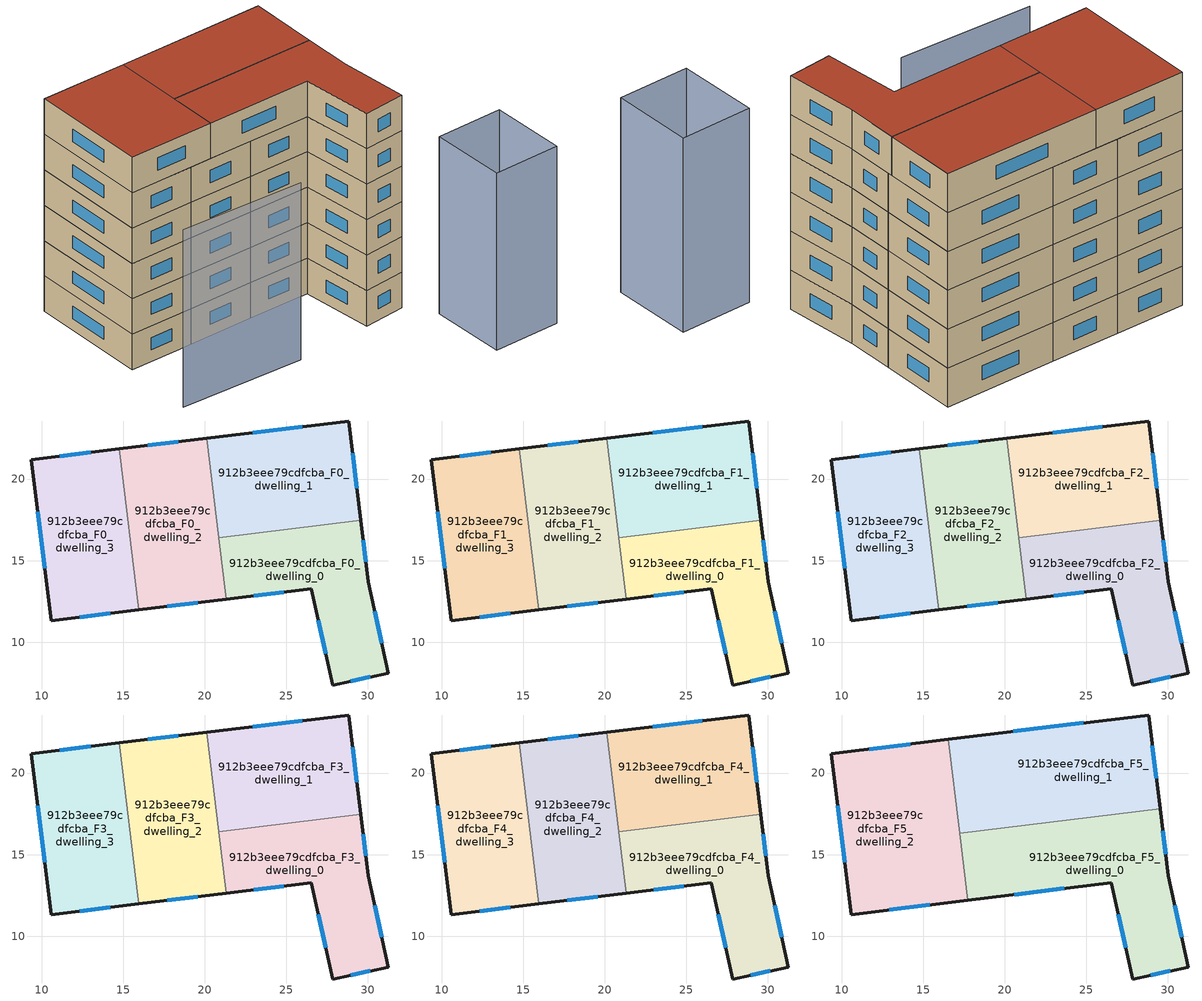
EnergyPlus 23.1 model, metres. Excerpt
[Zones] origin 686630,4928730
912b3eee79cdfcba_F0_dwelling_0
 floor ground (EU_floor_Construction): 29.58,17.46 30.04,13.7 31.25,8.1 27.85,7.37 26.52,13.27 21.33,12.64 20.88,16.4 z0
 wall outside (EU_wall_Construction): 21.33,12.64 26.52,13.27 27.85,7.37 31.25,8.1 30.04,13.7 29.58,17.46 z0:3
 wall to 912b3eee79cdfcba_F0_dwelling_1 (EU_wall_Construction): 29.58,17.46 20.88,16.4 z0:3
 wall to 912b3eee79cdfcba_F0_dwelling_2 (EU_wall_Construction): 20.88,16.4 21.33,12.64 z0:3
 window (EU_Window_Construction): 29.89,14.93 29.73,16.24 / 30.86,9.92 30.44,11.88 / 28.96,7.61 30.15,7.87 / 26.95,11.35 27.42,9.29 / 23.02,12.85 24.83,13.07 z0.98:2.02
912b3eee79cdfcba_F0_dwelling_1
 floor ground (EU_floor_Construction): 28.82,23.56 29.58,17.46 20.88,16.4 20.13,22.5 z0
 wall outside (EU_wall_Construction): 29.58,17.46 28.82,23.56 20.13,22.5 z0:3
 wall to 912b3eee79cdfcba_F0_dwelling_2 (EU_wall_Construction): 20.13,22.5 20.87,16.4 z0:3
 window (EU_Window_Construction): 29.33,19.45 29.07,21.58 / 26,23.22 22.96,22.85 z0.98:2.02
912b3eee79cdfcba_F0_dwelling_2
 floor ground (EU_floor_Construction): 20.13,22.5 21.33,12.64 15.95,11.98 14.75,21.85 z0
 wall outside (EU_wall_Construction): 15.95,11.98 21.33,12.64 / 20.13,22.5 14.75,21.85 z0:3
 wall to 912b3eee79cdfcba_F0_dwelling_3 (EU_wall_Construction): 14.75,21.85 15.95,11.98 z0:3
 window (EU_Window_Construction): 17.7,12.19 19.58,12.43 / 18.38,22.29 16.5,22.06 z0.98:2.02
912b3eee79cdfcba_F0_dwelling_3
 floor ground (EU_floor_Construction): 14.75,21.85 15.95,11.98 10.58,11.32 9.37,21.19 z0
 wall outside (EU_wall_Construction): 14.75,21.85 9.37,21.19 10.58,11.32 15.95,11.98 z0:3
 window (EU_Window_Construction): 12.33,11.54 14.21,11.77 / 9.77,17.98 10.19,14.53 / 13,21.64 11.12,21.41 z0.98:2.02
912b3eee79cdfcba_F1_dwelling_0
 floor to 912b3eee79cdfcba_F0_dwelling_0 (EU_floor_Construction): 29.58,17.46 30.04,13.7 31.25,8.1 27.85,7.37 26.52,13.27 21.33,12.64 20.88,16.4 z3
 wall outside (EU_wall_Construction): 21.33,12.64 26.52,13.27 27.85,7.37 31.25,8.1 30.04,13.7 29.58,17.46 z3:6
 wall to 912b3eee79cdfcba_F1_dwelling_1 (EU_wall_Construction): 29.58,17.46 20.88,16.4 z3:6
 wall to 912b3eee79cdfcba_F1_dwelling_2 (EU_wall_Construction): 20.88,16.4 21.33,12.64 z3:6
 window (EU_Window_Construction): 29.89,14.93 29.73,16.24 / 30.86,9.92 30.44,11.88 / 28.96,7.61 30.15,7.87 / 26.95,11.35 27.42,9.29 / 23.02,12.85 24.83,13.07 z3.98:5.02
912b3eee79cdfcba_F1_dwelling_1
 floor to 912b3eee79cdfcba_F0_dwelling_1 (EU_floor_Construction): 28.82,23.56 29.58,17.46 20.88,16.4 20.13,22.5 z3
 wall outside (EU_wall_Construction): 29.58,17.46 28.82,23.56 20.13,22.5 z3:6
 wall to 912b3eee79cdfcba_F1_dwelling_2 (EU_wall_Construction): 20.13,22.5 20.87,16.4 z3:6
 window (EU_Window_Construction): 29.33,19.45 29.07,21.58 / 26,23.22 22.96,22.85 z3.98:5.02
912b3eee79cdfcba_F1_dwelling_2
 floor to 912b3eee79cdfcba_F0_dwelling_2 (EU_floor_Construction): 20.13,22.5 21.33,12.64 15.95,11.98 14.75,21.85 z3
 wall outside (EU_wall_Construction): 15.95,11.98 21.33,12.64 / 20.13,22.5 14.75,21.85 z3:6
 wall to 912b3eee79cdfcba_F1_dwelling_3 (EU_wall_Construction): 14.75,21.85 15.95,11.98 z3:6
 window (EU_Window_Construction): 17.7,12.19 19.58,12.43 / 18.38,22.29 16.5,22.06 z3.98:5.02
912b3eee79cdfcba_F1_dwelling_3
 floor to 912b3eee79cdfcba_F0_dwelling_3 (EU_floor_Construction): 14.75,21.85 15.95,11.98 10.58,11.32 9.37,21.19 z3
 wall outside (EU_wall_Construction): 14.75,21.85 9.37,21.19 10.58,11.32 15.95,11.98 z3:6
 window (EU_Window_Construction): 12.33,11.54 14.21,11.77 / 9.77,17.98 10.19,14.53 / 13,21.64 11.12,21.41 z3.98:5.02
912b3eee79cdfcba_F2_dwelling_0
 floor to 912b3eee79cdfcba_F1_dwelling_0 (EU_floor_Construction): 29.58,17.46 30.04,13.7 31.25,8.1 27.85,7.37 26.52,13.27 21.33,12.64 20.88,16.4 z6
 wall outside (EU_wall_Construction): 21.33,12.64 26.52,13.27 27.85,7.37 31.25,8.1 30.04,13.7 29.58,17.46 z6:9
 wall to 912b3eee79cdfcba_F2_dwelling_1 (EU_wall_Construction): 29.58,17.46 20.88,16.4 z6:9
 wall to 912b3eee79cdfcba_F2_dwelling_2 (EU_wall_Construction): 20.88,16.4 21.33,12.64 z6:9
 window (EU_Window_Construction): 29.89,14.93 29.73,16.24 / 30.86,9.92 30.44,11.88 / 28.96,7.61 30.15,7.87 / 26.95,11.35 27.42,9.29 / 23.02,12.85 24.83,13.07 z6.98:8.02
912b3eee79cdfcba_F2_dwelling_1
 floor to 912b3eee79cdfcba_F1_dwelling_1 (EU_floor_Construction): 28.82,23.56 29.58,17.46 20.88,16.4 20.13,22.5 z6
 wall outside (EU_wall_Construction): 29.58,17.46 28.82,23.56 20.13,22.5 z6:9
 wall to 912b3eee79cdfcba_F2_dwelling_2 (EU_wall_Construction): 20.13,22.5 20.87,16.4 z6:9
 window (EU_Window_Construction): 29.33,19.45 29.07,21.58 / 26,23.22 22.96,22.85 z6.98:8.02
912b3eee79cdfcba_F2_dwelling_2
 floor to 912b3eee79cdfcba_F1_dwelling_2 (EU_floor_Construction): 20.13,22.5 21.33,12.64 15.95,11.98 14.75,21.85 z6
 wall outside (EU_wall_Construction): 15.95,11.98 21.33,12.64 / 20.13,22.5 14.75,21.85 z6:9
 wall to 912b3eee79cdfcba_F2_dwelling_3 (EU_wall_Construction): 14.75,21.85 15.95,11.98 z6:9
 window (EU_Window_Construction): 17.7,12.19 19.58,12.43 / 18.38,22.29 16.5,22.06 z6.98:8.02
912b3eee79cdfcba_F2_dwelling_3
 floor to 912b3eee79cdfcba_F1_dwelling_3 (EU_floor_Construction): 14.75,21.85 15.95,11.98 10.58,11.32 9.37,21.19 z6
 wall outside (EU_wall_Construction): 14.75,21.85 9.37,21.19 10.58,11.32 15.95,11.98 z6:9
 window (EU_Window_Construction): 12.33,11.54 14.21,11.77 / 9.77,17.98 10.19,14.53 / 13,21.64 11.12,21.41 z6.98:8.02
912b3eee79cdfcba_F3_dwelling_0
 floor to 912b3eee79cdfcba_F2_dwelling_0 (EU_floor_Construction): 29.58,17.46 30.04,13.7 31.25,8.1 27.85,7.37 26.52,13.27 21.33,12.64 20.88,16.4 z9
 wall outside (EU_wall_Construction): 21.33,12.64 26.52,13.27 27.85,7.37 31.25,8.1 30.04,13.7 29.58,17.46 z9:12
 wall to 912b3eee79cdfcba_F3_dwelling_1 (EU_wall_Construction): 29.58,17.46 20.88,16.4 z9:12
 wall to 912b3eee79cdfcba_F3_dwelling_2 (EU_wall_Construction): 20.88,16.4 21.33,12.64 z9:12
 window (EU_Window_Construction): 29.89,14.93 29.73,16.24 / 30.86,9.92 30.44,11.88 / 28.96,7.61 30.15,7.87 / 26.95,11.35 27.42,9.29 / 23.02,12.85 24.83,13.07 z9.98:11.02
912b3eee79cdfcba_F3_dwelling_1
 floor to 912b3eee79cdfcba_F2_dwelling_1 (EU_floor_Construction): 28.82,23.56 29.58,17.46 20.88,16.4 20.13,22.5 z9
 wall outside (EU_wall_Construction): 29.58,17.46 28.82,23.56 20.13,22.5 z9:12
 wall to 912b3eee79cdfcba_F3_dwelling_2 (EU_wall_Construction): 20.13,22.5 20.87,16.4 z9:12
 window (EU_Window_Construction): 29.33,19.45 29.07,21.58 / 26,23.22 22.96,22.85 z9.98:11.02
912b3eee79cdfcba_F3_dwelling_2
 floor to 912b3eee79cdfcba_F2_dwelling_2 (EU_floor_Construction): 20.13,22.5 21.33,12.64 15.95,11.98 14.75,21.85 z9
 wall outside (EU_wall_Construction): 15.95,11.98 21.33,12.64 / 20.13,22.5 14.75,21.85 z9:12
 wall to 912b3eee79cdfcba_F3_dwelling_3 (EU_wall_Construction): 14.75,21.85 15.95,11.98 z9:12
 window (EU_Window_Construction): 17.7,12.19 19.58,12.43 / 18.38,22.29 16.5,22.06 z9.98:11.02
912b3eee79cdfcba_F3_dwelling_3
 floor to 912b3eee79cdfcba_F2_dwelling_3 (EU_floor_Construction): 14.75,21.85 15.95,11.98 10.58,11.32 9.37,21.19 z9
 wall outside (EU_wall_Construction): 14.75,21.85 9.37,21.19 10.58,11.32 15.95,11.98 z9:12
 window (EU_Window_Construction): 12.33,11.54 14.21,11.77 / 9.77,17.98 10.19,14.53 / 13,21.64 11.12,21.41 z9.98:11.02
912b3eee79cdfcba_F4_dwelling_0
 floor to 912b3eee79cdfcba_F3_dwelling_0 (EU_floor_Construction): 29.58,17.46 30.04,13.7 31.25,8.1 27.85,7.37 26.52,13.27 21.33,12.64 20.88,16.4 z12
 wall outside (EU_wall_Construction): 21.33,12.64 26.52,13.27 27.85,7.37 31.25,8.1 30.04,13.7 29.58,17.46 z12:15
 wall to 912b3eee79cdfcba_F4_dwelling_1 (EU_wall_Construction): 29.58,17.46 20.88,16.4 z12:15
 wall to 912b3eee79cdfcba_F4_dwelling_2 (EU_wall_Construction): 20.88,16.4 21.33,12.64 z12:15
 window (EU_Window_Construction): 29.89,14.93 29.73,16.24 / 30.86,9.92 30.44,11.88 / 28.96,7.61 30.15,7.87 / 26.95,11.35 27.42,9.29 / 23.02,12.85 24.83,13.07 z12.98:14.02
912b3eee79cdfcba_F4_dwelling_1
 floor to 912b3eee79cdfcba_F3_dwelling_1 (EU_floor_Construction): 28.82,23.56 29.58,17.46 20.88,16.4 20.13,22.5 z12
 wall outside (EU_wall_Construction): 29.58,17.46 28.82,23.56 20.13,22.5 z12:15
 wall to 912b3eee79cdfcba_F4_dwelling_2 (EU_wall_Construction): 20.13,22.5 20.87,16.4 z12:15
 window (EU_Window_Construction): 29.33,19.45 29.07,21.58 / 26,23.22 22.96,22.85 z12.98:14.02
912b3eee79cdfcba_F4_dwelling_2
 floor to 912b3eee79cdfcba_F3_dwelling_2 (EU_floor_Construction): 20.13,22.5 21.33,12.64 15.95,11.98 14.75,21.85 z12
 wall outside (EU_wall_Construction): 15.95,11.98 21.33,12.64 / 20.13,22.5 14.75,21.85 z12:15
 wall to 912b3eee79cdfcba_F4_dwelling_3 (EU_wall_Construction): 14.75,21.85 15.95,11.98 z12:15
 window (EU_Window_Construction): 17.7,12.19 19.58,12.43 / 18.38,22.29 16.5,22.06 z12.98:14.02
912b3eee79cdfcba_F4_dwelling_3
 floor to 912b3eee79cdfcba_F3_dwelling_3 (EU_floor_Construction): 14.75,21.85 15.95,11.98 10.58,11.32 9.37,21.19 z12
 wall outside (EU_wall_Construction): 14.75,21.85 9.37,21.19 10.58,11.32 15.95,11.98 z12:15
 window (EU_Window_Construction): 12.33,11.54 14.21,11.77 / 9.77,17.98 10.19,14.53 / 13,21.64 11.12,21.41 z12.98:14.02
912b3eee79cdfcba_F5_dwelling_0
 floor to 912b3eee79cdfcba_F4_dwelling_0 (EU_floor_Construction): 29.58,17.46 30.04,13.7 31.25,8.1 27.85,7.37 26.52,13.27 21.33,12.64 20.88,16.4 z15
 floor to 912b3eee79cdfcba_F4_dwelling_2 (EU_floor_Construction): 20.83,16.74 21.33,12.64 17.75,12.2 17.25,16.31 z15
 floor to 912b3eee79cdfcba_F4_dwelling_1 (EU_floor_Construction): 29.53,17.8 29.58,17.46 20.88,16.4 20.83,16.74 z15
 wall outside (EU_wall_Construction): 17.75,12.2 26.52,13.27 27.85,7.37 31.25,8.1 30.04,13.7 29.54,17.8 z15:18
 wall to 912b3eee79cdfcba_F5_dwelling_1 (EU_wall_Construction): 29.54,17.8 17.25,16.31 z15:18
 wall to 912b3eee79cdfcba_F5_dwelling_2 (EU_wall_Construction): 17.25,16.31 17.75,12.2 z15:18
 window (EU_Window_Construction): 28.96,7.61 30.15,7.87 / 26.95,11.35 27.42,9.29 / 20.6,12.55 23.67,12.92 / 29.88,15.04 29.7,16.47 / 30.86,9.92 30.44,11.88 z15.98:17.02
 roof outside (EU_roof_Construction): 31.25,8.1 30.04,13.7 29.54,17.8 17.25,16.31 17.75,12.2 26.52,13.27 27.85,7.37 z18
912b3eee79cdfcba_F5_dwelling_1
 floor to 912b3eee79cdfcba_F4_dwelling_1 (EU_floor_Construction): 28.82,23.56 29.53,17.8 20.83,16.74 20.13,22.5 z15
 floor to 912b3eee79cdfcba_F4_dwelling_2 (EU_floor_Construction): 20.13,22.5 20.83,16.74 17.25,16.31 16.55,22.07 z15
 wall outside (EU_wall_Construction): 29.54,17.8 28.82,23.56 16.55,22.07 z15:18
 wall to 912b3eee79cdfcba_F5_dwelling_2 (EU_wall_Construction): 16.55,22.07 17.25,16.31 z15:18
 window (EU_Window_Construction): 29.3,19.68 29.05,21.69 / 24.83,23.08 20.54,22.55 z15.98:17.02
 roof outside (EU_roof_Construction): 29.54,17.8 28.82,23.56 16.55,22.07 17.25,16.31 z18
912b3eee79cdfcba_F5_dwelling_2
 floor to 912b3eee79cdfcba_F4_dwelling_2 (EU_floor_Construction): 16.55,22.07 17.75,12.2 15.95,11.98 14.75,21.85 z15
 floor to 912b3eee79cdfcba_F4_dwelling_3 (EU_floor_Construction): 14.75,21.85 15.95,11.98 10.58,11.32 9.37,21.19 z15
 wall outside (EU_wall_Construction): 16.55,22.07 9.37,21.19 10.58,11.32 17.75,12.2 z15:18
 window (EU_Window_Construction): 12.91,11.61 15.42,11.92 / 9.77,17.98 10.19,14.53 / 14.21,21.78 11.71,21.48 z15.98:17.02
 roof outside (EU_roof_Construction): 17.75,12.2 16.55,22.07 9.37,21.19 10.58,11.32 z18
shading: 11.08,5.2 21.49,6.09 / 39.55,0.53 34.02,-0.27 / 34.02,-0.27 33.12,6 / 33.12,6 38.65,6.8 / 38.65,6.8 39.55,0.53 z0:15
[Building]
EU S2 Campaign: North Axis=0; Terrain=City; Solar Distribution=FullExterior
[Site:Location]
Bologna: Latitude=44.5; Longitude=11.25; Time Zone=1; Elevation=37
[SizingPeriod:WeatherFileDays]
AnnualSizingPeriod: Begin Month=1; Begin Day of Month=1; End Month=12; End Day of Month=31; Day of Week for Start Day=Monday; Use Weather File Daylight Saving Period=No; Use Weather File Rain and Snow Indicators=No
[MATERIAL]
EU_InternalMass_Material: Roughness=MediumRough; Thickness=0.1; Conductivity=1; Density=1800; Specific Heat=900; Thermal Absorptance=0.9; Solar Absorptance=0.7; Visible Absorptance=0.7
[MATERIAL:NOMASS] Roughness=MediumRough; Thermal Absorptance=0.9; Solar Absorptance=0.7; Visible Absorptance=0.7
Name | Thermal Resistance
EU_wall_NoMass | 0.905828
EU_roof_NoMass | 0.37593
EU_floor_NoMass | 0.67114
[WINDOWMATERIAL:SIMPLEGLAZINGSYSTEM]
EU_Window_SimpleGlazing: UFactor=4.52486; Solar Heat Gain Coefficient=0.85; Visible Transmittance=0.85
[CONSTRUCTION]
EU_wall_Construction: EU_wall_NoMass
EU_roof_Construction: EU_roof_NoMass
EU_floor_Construction: EU_floor_NoMass
EU_Window_Construction: EU_Window_SimpleGlazing
EU_InternalMass_Construction: EU_InternalMass_Material
[ZONE] Type=1; Multiplier=1; Ceiling Height=autocalculate; Floor Area=autocalculate; Part of Total Floor Area=Yes
Name | Volume
912b3eee79cdfcba_F0_dwelling_0; 912b3eee79cdfcba_F1_dwelling_0; 912b3eee79cdfcba_F2_dwelling_0; 912b3eee79cdfcba_F3_dwelling_0; 912b3eee79cdfcba_F4_dwelling_0 | 161.562
912b3eee79cdfcba_F5_dwelling_0 | 215.429
912b3eee79cdfcba_F0_dwelling_1; 912b3eee79cdfcba_F1_dwelling_1; 912b3eee79cdfcba_F2_dwelling_1; 912b3eee79cdfcba_F3_dwelling_1; 912b3eee79cdfcba_F4_dwelling_1 | 161.583
912b3eee79cdfcba_F5_dwelling_1 | 215.418
912b3eee79cdfcba_F0_dwelling_2; 912b3eee79cdfcba_F1_dwelling_2; 912b3eee79cdfcba_F2_dwelling_2; 912b3eee79cdfcba_F3_dwelling_2; 912b3eee79cdfcba_F4_dwelling_2 | 161.569
912b3eee79cdfcba_F5_dwelling_2 | 215.427
912b3eee79cdfcba_F0_dwelling_3; 912b3eee79cdfcba_F1_dwelling_3; 912b3eee79cdfcba_F2_dwelling_3; 912b3eee79cdfcba_F3_dwelling_3; 912b3eee79cdfcba_F4_dwelling_3 | 161.565
[INTERNALMASS] Construction=EU_InternalMass_Construction
Name | Zone or ZoneList | Surface Area
912b3eee79cdfcba_F0_dwelling_0_EU_InternalMass | 912b3eee79cdfcba_F0_dwelling_0 | 53.8552
912b3eee79cdfcba_F0_dwelling_1_EU_InternalMass | 912b3eee79cdfcba_F0_dwelling_1 | 53.8617
912b3eee79cdfcba_F0_dwelling_2_EU_InternalMass | 912b3eee79cdfcba_F0_dwelling_2 | 53.8564
912b3eee79cdfcba_F0_dwelling_3_EU_InternalMass | 912b3eee79cdfcba_F0_dwelling_3 | 53.8547
912b3eee79cdfcba_F1_dwelling_0_EU_InternalMass | 912b3eee79cdfcba_F1_dwelling_0 | 53.8552
912b3eee79cdfcba_F1_dwelling_1_EU_InternalMass | 912b3eee79cdfcba_F1_dwelling_1 | 53.8617
912b3eee79cdfcba_F1_dwelling_2_EU_InternalMass | 912b3eee79cdfcba_F1_dwelling_2 | 53.8564
912b3eee79cdfcba_F1_dwelling_3_EU_InternalMass | 912b3eee79cdfcba_F1_dwelling_3 | 53.8547
912b3eee79cdfcba_F2_dwelling_0_EU_InternalMass | 912b3eee79cdfcba_F2_dwelling_0 | 53.8552
912b3eee79cdfcba_F2_dwelling_1_EU_InternalMass | 912b3eee79cdfcba_F2_dwelling_1 | 53.8617
912b3eee79cdfcba_F2_dwelling_2_EU_InternalMass | 912b3eee79cdfcba_F2_dwelling_2 | 53.8564
912b3eee79cdfcba_F2_dwelling_3_EU_InternalMass | 912b3eee79cdfcba_F2_dwelling_3 | 53.8547
912b3eee79cdfcba_F3_dwelling_0_EU_InternalMass | 912b3eee79cdfcba_F3_dwelling_0 | 53.8552
912b3eee79cdfcba_F3_dwelling_1_EU_InternalMass | 912b3eee79cdfcba_F3_dwelling_1 | 53.8617
912b3eee79cdfcba_F3_dwelling_2_EU_InternalMass | 912b3eee79cdfcba_F3_dwelling_2 | 53.8564
912b3eee79cdfcba_F3_dwelling_3_EU_InternalMass | 912b3eee79cdfcba_F3_dwelling_3 | 53.8547
912b3eee79cdfcba_F4_dwelling_0_EU_InternalMass | 912b3eee79cdfcba_F4_dwelling_0 | 53.8552
912b3eee79cdfcba_F4_dwelling_1_EU_InternalMass | 912b3eee79cdfcba_F4_dwelling_1 | 53.8617
912b3eee79cdfcba_F4_dwelling_2_EU_InternalMass | 912b3eee79cdfcba_F4_dwelling_2 | 53.8564
912b3eee79cdfcba_F4_dwelling_3_EU_InternalMass | 912b3eee79cdfcba_F4_dwelling_3 | 53.8547
912b3eee79cdfcba_F5_dwelling_0_EU_InternalMass | 912b3eee79cdfcba_F5_dwelling_0 | 71.8099
912b3eee79cdfcba_F5_dwelling_1_EU_InternalMass | 912b3eee79cdfcba_F5_dwelling_1 | 71.8063
912b3eee79cdfcba_F5_dwelling_2_EU_InternalMass | 912b3eee79cdfcba_F5_dwelling_2 | 71.8088
[OTHEREQUIPMENT] Fuel Type=Electricity; Design Level Calculation Method=Watts/Area; Power per Zone Floor Area=1; Fraction Latent=0; Fraction Radiant=0; Fraction Lost=0; Carbon Dioxide Generation Rate=0; EndUse Subcategory=EU_Step8_InternalGains
Name | Zone or ZoneList or Space or SpaceList | Schedule
EU_Step8_InternalGain_912b3eee79cdfcba_F0_dwelling_0_f000 | 912b3eee79cdfcba_F0_dwelling_0 | EU_Step8_GainSchedule_912b3eee79cdfcba_F0_dwelling_0_f000
EU_Step8_InternalGain_912b3eee79cdfcba_F0_dwelling_1_f000 | 912b3eee79cdfcba_F0_dwelling_1 | EU_Step8_GainSchedule_912b3eee79cdfcba_F0_dwelling_1_f000
EU_Step8_InternalGain_912b3eee79cdfcba_F0_dwelling_2_f000 | 912b3eee79cdfcba_F0_dwelling_2 | EU_Step8_GainSchedule_912b3eee79cdfcba_F0_dwelling_2_f000
EU_Step8_InternalGain_912b3eee79cdfcba_F0_dwelling_3_f000 | 912b3eee79cdfcba_F0_dwelling_3 | EU_Step8_GainSchedule_912b3eee79cdfcba_F0_dwelling_3_f000
EU_Step8_InternalGain_912b3eee79cdfcba_F1_dwelling_0_f000 | 912b3eee79cdfcba_F1_dwelling_0 | EU_Step8_GainSchedule_912b3eee79cdfcba_F1_dwelling_0_f000
EU_Step8_InternalGain_912b3eee79cdfcba_F1_dwelling_1_f000 | 912b3eee79cdfcba_F1_dwelling_1 | EU_Step8_GainSchedule_912b3eee79cdfcba_F1_dwelling_1_f000
EU_Step8_InternalGain_912b3eee79cdfcba_F1_dwelling_2_f000 | 912b3eee79cdfcba_F1_dwelling_2 | EU_Step8_GainSchedule_912b3eee79cdfcba_F1_dwelling_2_f000
EU_Step8_InternalGain_912b3eee79cdfcba_F1_dwelling_3_f000 | 912b3eee79cdfcba_F1_dwelling_3 | EU_Step8_GainSchedule_912b3eee79cdfcba_F1_dwelling_3_f000
EU_Step8_InternalGain_912b3eee79cdfcba_F2_dwelling_0_f000 | 912b3eee79cdfcba_F2_dwelling_0 | EU_Step8_GainSchedule_912b3eee79cdfcba_F2_dwelling_0_f000
EU_Step8_InternalGain_912b3eee79cdfcba_F2_dwelling_1_f000 | 912b3eee79cdfcba_F2_dwelling_1 | EU_Step8_GainSchedule_912b3eee79cdfcba_F2_dwelling_1_f000
EU_Step8_InternalGain_912b3eee79cdfcba_F2_dwelling_2_f000 | 912b3eee79cdfcba_F2_dwelling_2 | EU_Step8_GainSchedule_912b3eee79cdfcba_F2_dwelling_2_f000
EU_Step8_InternalGain_912b3eee79cdfcba_F2_dwelling_3_f000 | 912b3eee79cdfcba_F2_dwelling_3 | EU_Step8_GainSchedule_912b3eee79cdfcba_F2_dwelling_3_f000
EU_Step8_InternalGain_912b3eee79cdfcba_F3_dwelling_0_f000 | 912b3eee79cdfcba_F3_dwelling_0 | EU_Step8_GainSchedule_912b3eee79cdfcba_F3_dwelling_0_f000
EU_Step8_InternalGain_912b3eee79cdfcba_F3_dwelling_1_f000 | 912b3eee79cdfcba_F3_dwelling_1 | EU_Step8_GainSchedule_912b3eee79cdfcba_F3_dwelling_1_f000
EU_Step8_InternalGain_912b3eee79cdfcba_F3_dwelling_2_f000 | 912b3eee79cdfcba_F3_dwelling_2 | EU_Step8_GainSchedule_912b3eee79cdfcba_F3_dwelling_2_f000
EU_Step8_InternalGain_912b3eee79cdfcba_F3_dwelling_3_f000 | 912b3eee79cdfcba_F3_dwelling_3 | EU_Step8_GainSchedule_912b3eee79cdfcba_F3_dwelling_3_f000
EU_Step8_InternalGain_912b3eee79cdfcba_F4_dwelling_0_f000 | 912b3eee79cdfcba_F4_dwelling_0 | EU_Step8_GainSchedule_912b3eee79cdfcba_F4_dwelling_0_f000
EU_Step8_InternalGain_912b3eee79cdfcba_F4_dwelling_1_f000 | 912b3eee79cdfcba_F4_dwelling_1 | EU_Step8_GainSchedule_912b3eee79cdfcba_F4_dwelling_1_f000
EU_Step8_InternalGain_912b3eee79cdfcba_F4_dwelling_2_f000 | 912b3eee79cdfcba_F4_dwelling_2 | EU_Step8_GainSchedule_912b3eee79cdfcba_F4_dwelling_2_f000
EU_Step8_InternalGain_912b3eee79cdfcba_F4_dwelling_3_f000 | 912b3eee79cdfcba_F4_dwelling_3 | EU_Step8_GainSchedule_912b3eee79cdfcba_F4_dwelling_3_f000
EU_Step8_InternalGain_912b3eee79cdfcba_F5_dwelling_0_f000 | 912b3eee79cdfcba_F5_dwelling_0 | EU_Step8_GainSchedule_912b3eee79cdfcba_F5_dwelling_0_f000
EU_Step8_InternalGain_912b3eee79cdfcba_F5_dwelling_1_f000 | 912b3eee79cdfcba_F5_dwelling_1 | EU_Step8_GainSchedule_912b3eee79cdfcba_F5_dwelling_1_f000
EU_Step8_InternalGain_912b3eee79cdfcba_F5_dwelling_2_f000 | 912b3eee79cdfcba_F5_dwelling_2 | EU_Step8_GainSchedule_912b3eee79cdfcba_F5_dwelling_2_f000
[ZONEVENTILATION:DESIGNFLOWRATE] Schedule=EU_AlwaysOn; Design Flow Rate Calculation Method=AirChanges/Hour; Air Changes per Hour=0.73129; Ventilation Type=Natural; Fan Pressure Rise=0; Fan Total Efficiency=1; Constant Term Coefficient=1; Temperature Term Coefficient=0; Velocity Term Coefficient=0; Velocity Squared Term Coefficient=0; Minimum Indoor Temperature=-100; Maximum Indoor Temperature=100; Delta Temperature=-100; Minimum Outdoor Temperature=-100; Maximum Outdoor Temperature=100; Maximum Wind Speed=40
Name | Zone or ZoneList or Space or SpaceList
EU_ConstantAir_912b3eee79cdfcba_F0_dwelling_0 | 912b3eee79cdfcba_F0_dwelling_0
EU_ConstantAir_912b3eee79cdfcba_F0_dwelling_1 | 912b3eee79cdfcba_F0_dwelling_1
EU_ConstantAir_912b3eee79cdfcba_F0_dwelling_2 | 912b3eee79cdfcba_F0_dwelling_2
EU_ConstantAir_912b3eee79cdfcba_F0_dwelling_3 | 912b3eee79cdfcba_F0_dwelling_3
EU_ConstantAir_912b3eee79cdfcba_F1_dwelling_0 | 912b3eee79cdfcba_F1_dwelling_0
EU_ConstantAir_912b3eee79cdfcba_F1_dwelling_1 | 912b3eee79cdfcba_F1_dwelling_1
EU_ConstantAir_912b3eee79cdfcba_F1_dwelling_2 | 912b3eee79cdfcba_F1_dwelling_2
EU_ConstantAir_912b3eee79cdfcba_F1_dwelling_3 | 912b3eee79cdfcba_F1_dwelling_3
EU_ConstantAir_912b3eee79cdfcba_F2_dwelling_0 | 912b3eee79cdfcba_F2_dwelling_0
EU_ConstantAir_912b3eee79cdfcba_F2_dwelling_1 | 912b3eee79cdfcba_F2_dwelling_1
EU_ConstantAir_912b3eee79cdfcba_F2_dwelling_2 | 912b3eee79cdfcba_F2_dwelling_2
EU_ConstantAir_912b3eee79cdfcba_F2_dwelling_3 | 912b3eee79cdfcba_F2_dwelling_3
EU_ConstantAir_912b3eee79cdfcba_F3_dwelling_0 | 912b3eee79cdfcba_F3_dwelling_0
EU_ConstantAir_912b3eee79cdfcba_F3_dwelling_1 | 912b3eee79cdfcba_F3_dwelling_1
EU_ConstantAir_912b3eee79cdfcba_F3_dwelling_2 | 912b3eee79cdfcba_F3_dwelling_2
EU_ConstantAir_912b3eee79cdfcba_F3_dwelling_3 | 912b3eee79cdfcba_F3_dwelling_3
EU_ConstantAir_912b3eee79cdfcba_F4_dwelling_0 | 912b3eee79cdfcba_F4_dwelling_0
EU_ConstantAir_912b3eee79cdfcba_F4_dwelling_1 | 912b3eee79cdfcba_F4_dwelling_1
EU_ConstantAir_912b3eee79cdfcba_F4_dwelling_2 | 912b3eee79cdfcba_F4_dwelling_2
EU_ConstantAir_912b3eee79cdfcba_F4_dwelling_3 | 912b3eee79cdfcba_F4_dwelling_3
EU_ConstantAir_912b3eee79cdfcba_F5_dwelling_0 | 912b3eee79cdfcba_F5_dwelling_0
EU_ConstantAir_912b3eee79cdfcba_F5_dwelling_1 | 912b3eee79cdfcba_F5_dwelling_1
EU_ConstantAir_912b3eee79cdfcba_F5_dwelling_2 | 912b3eee79cdfcba_F5_dwelling_2
[HVACTEMPLATE:THERMOSTAT] Constant Heating Setpoint=20; Constant Cooling Setpoint=50
EU_HeatOnly_912b3eee79cdfcba_F0_dwelling_0; EU_HeatOnly_912b3eee79cdfcba_F0_dwelling_1; EU_HeatOnly_912b3eee79cdfcba_F0_dwelling_2; EU_HeatOnly_912b3eee79cdfcba_F0_dwelling_3; EU_HeatOnly_912b3eee79cdfcba_F1_dwelling_0; EU_HeatOnly_912b3eee79cdfcba_F1_dwelling_1; EU_HeatOnly_912b3eee79cdfcba_F1_dwelling_2; EU_HeatOnly_912b3eee79cdfcba_F1_dwelling_3; EU_HeatOnly_912b3eee79cdfcba_F2_dwelling_0; EU_HeatOnly_912b3eee79cdfcba_F2_dwelling_1; EU_HeatOnly_912b3eee79cdfcba_F2_dwelling_2; EU_HeatOnly_912b3eee79cdfcba_F2_dwelling_3; EU_HeatOnly_912b3eee79cdfcba_F3_dwelling_0; EU_HeatOnly_912b3eee79cdfcba_F3_dwelling_1; EU_HeatOnly_912b3eee79cdfcba_F3_dwelling_2; EU_HeatOnly_912b3eee79cdfcba_F3_dwelling_3; EU_HeatOnly_912b3eee79cdfcba_F4_dwelling_0; EU_HeatOnly_912b3eee79cdfcba_F4_dwelling_1; EU_HeatOnly_912b3eee79cdfcba_F4_dwelling_2; EU_HeatOnly_912b3eee79cdfcba_F4_dwelling_3; EU_HeatOnly_912b3eee79cdfcba_F5_dwelling_0; EU_HeatOnly_912b3eee79cdfcba_F5_dwelling_1; EU_HeatOnly_912b3eee79cdfcba_F5_dwelling_2
[HVACTEMPLATE:ZONE:IDEALLOADSAIRSYSTEM] System Availability Schedule=EU_AlwaysOn; Maximum Heating Supply Air Temperature=50; Minimum Cooling Supply Air Temperature=13; Maximum Heating Supply Air Humidity Ratio=0.0156; Minimum Cooling Supply Air Humidity Ratio=0.0077; Heating Limit=NoLimit; Cooling Limit=NoLimit; Heating Availability Schedule=EU_AlwaysOn; Cooling Availability Schedule=EU_CoolingOff; Dehumidification Control Type=ConstantSensibleHeatRatio; Cooling Sensible Heat Ratio=0.7; Dehumidification Setpoint=60; Humidification Control Type=None; Humidification Setpoint=30; Outdoor Air Method=None; Outdoor Air Flow Rate per Person=0.00944; Outdoor Air Flow Rate per Zone Floor Area=0; Outdoor Air Flow Rate per Zone=0; Demand Controlled Ventilation Type=None; Outdoor Air Economizer Type=NoEconomizer; Heat Recovery Type=None; Sensible Heat Recovery Effectiveness=0.7; Latent Heat Recovery Effectiveness=0.65
Name | Template Thermostat
912b3eee79cdfcba_F0_dwelling_0 | EU_HeatOnly_912b3eee79cdfcba_F0_dwelling_0
912b3eee79cdfcba_F0_dwelling_1 | EU_HeatOnly_912b3eee79cdfcba_F0_dwelling_1
912b3eee79cdfcba_F0_dwelling_2 | EU_HeatOnly_912b3eee79cdfcba_F0_dwelling_2
912b3eee79cdfcba_F0_dwelling_3 | EU_HeatOnly_912b3eee79cdfcba_F0_dwelling_3
912b3eee79cdfcba_F1_dwelling_0 | EU_HeatOnly_912b3eee79cdfcba_F1_dwelling_0
912b3eee79cdfcba_F1_dwelling_1 | EU_HeatOnly_912b3eee79cdfcba_F1_dwelling_1
912b3eee79cdfcba_F1_dwelling_2 | EU_HeatOnly_912b3eee79cdfcba_F1_dwelling_2
912b3eee79cdfcba_F1_dwelling_3 | EU_HeatOnly_912b3eee79cdfcba_F1_dwelling_3
912b3eee79cdfcba_F2_dwelling_0 | EU_HeatOnly_912b3eee79cdfcba_F2_dwelling_0
912b3eee79cdfcba_F2_dwelling_1 | EU_HeatOnly_912b3eee79cdfcba_F2_dwelling_1
912b3eee79cdfcba_F2_dwelling_2 | EU_HeatOnly_912b3eee79cdfcba_F2_dwelling_2
912b3eee79cdfcba_F2_dwelling_3 | EU_HeatOnly_912b3eee79cdfcba_F2_dwelling_3
912b3eee79cdfcba_F3_dwelling_0 | EU_HeatOnly_912b3eee79cdfcba_F3_dwelling_0
912b3eee79cdfcba_F3_dwelling_1 | EU_HeatOnly_912b3eee79cdfcba_F3_dwelling_1
912b3eee79cdfcba_F3_dwelling_2 | EU_HeatOnly_912b3eee79cdfcba_F3_dwelling_2
912b3eee79cdfcba_F3_dwelling_3 | EU_HeatOnly_912b3eee79cdfcba_F3_dwelling_3
912b3eee79cdfcba_F4_dwelling_0 | EU_HeatOnly_912b3eee79cdfcba_F4_dwelling_0
912b3eee79cdfcba_F4_dwelling_1 | EU_HeatOnly_912b3eee79cdfcba_F4_dwelling_1
912b3eee79cdfcba_F4_dwelling_2 | EU_HeatOnly_912b3eee79cdfcba_F4_dwelling_2
912b3eee79cdfcba_F4_dwelling_3 | EU_HeatOnly_912b3eee79cdfcba_F4_dwelling_3
912b3eee79cdfcba_F5_dwelling_0 | EU_HeatOnly_912b3eee79cdfcba_F5_dwelling_0
912b3eee79cdfcba_F5_dwelling_1 | EU_HeatOnly_912b3eee79cdfcba_F5_dwelling_1
912b3eee79cdfcba_F5_dwelling_2 | EU_HeatOnly_912b3eee79cdfcba_F5_dwelling_2
[SIZING:ZONE] Zone Cooling Design Supply Air Temperature Input Method=SupplyAirTemperature; Zone Cooling Design Supply Air Temperature=13; Zone Heating Design Supply Air Temperature Input Method=SupplyAirTemperature; Zone Heating Design Supply Air Temperature=50; Zone Cooling Design Supply Air Humidity Ratio=0.008; Zone Heating Design Supply Air Humidity Ratio=0.008; Cooling Design Air Flow Method=DesignDay; Cooling Design Air Flow Rate=0; Cooling Minimum Air Flow per Zone Floor Area=0.000762; Cooling Minimum Air Flow=0; Cooling Minimum Air Flow Fraction=0.2; Heating Design Air Flow Method=DesignDay; Heating Design Air Flow Rate=0; Heating Maximum Air Flow per Zone Floor Area=0.002032; Heating Maximum Air Flow=0.141576; Heating Maximum Air Flow Fraction=0.3; Account for Dedicated Outdoor Air System=No; Dedicated Outdoor Air System Control Strategy=NeutralSupplyAir; Dedicated Outdoor Air Low Setpoint Temperature for Design=autosize; Dedicated Outdoor Air High Setpoint Temperature for Design=autosize; Zone Load Sizing Method=Sensible Load Only No Latent Load; Zone Latent Cooling Design Supply Air Humidity Ratio Input Method=HumidityRatioDifference; Zone Cooling Design Supply Air Humidity Ratio Difference=0.005; Zone Latent Heating Design Supply Air Humidity Ratio Input Method=HumidityRatioDifference; Zone Humidification Design Supply Air Humidity Ratio Difference=0.005
912b3eee79cdfcba_F0_dwelling_0; 912b3eee79cdfcba_F0_dwelling_1; 912b3eee79cdfcba_F0_dwelling_2; 912b3eee79cdfcba_F0_dwelling_3; 912b3eee79cdfcba_F1_dwelling_0; 912b3eee79cdfcba_F1_dwelling_1; 912b3eee79cdfcba_F1_dwelling_2; 912b3eee79cdfcba_F1_dwelling_3; 912b3eee79cdfcba_F2_dwelling_0; 912b3eee79cdfcba_F2_dwelling_1; 912b3eee79cdfcba_F2_dwelling_2; 912b3eee79cdfcba_F2_dwelling_3; 912b3eee79cdfcba_F3_dwelling_0; 912b3eee79cdfcba_F3_dwelling_1; 912b3eee79cdfcba_F3_dwelling_2; 912b3eee79cdfcba_F3_dwelling_3; 912b3eee79cdfcba_F4_dwelling_0; 912b3eee79cdfcba_F4_dwelling_1; 912b3eee79cdfcba_F4_dwelling_2; 912b3eee79cdfcba_F4_dwelling_3; 912b3eee79cdfcba_F5_dwelling_0; 912b3eee79cdfcba_F5_dwelling_1; 912b3eee79cdfcba_F5_dwelling_2
[SCHEDULE:CONSTANT]
Name | Hourly Value
EU_AlwaysOn | 1
EU_CoolingOff | 0
[SCHEDULE:FILE] Column Number=1; Rows to Skip at Top=0; Number of Hours of Data=8760; Column Separator=Comma; Interpolate to Timestep=No; Minutes per Item=60; Adjust Schedule for Daylight Savings=Yes
Name | File
EU_Step8_GainSchedule_912b3eee79cdfcba_F0_dwelling_0_f000 | ../../schedules/912b3eee79cdfcba/912b3eee79cdfcba_F0_dwelling_0_f000_gain.csv
EU_Step8_GainSchedule_912b3eee79cdfcba_F0_dwelling_1_f000 | ../../schedules/912b3eee79cdfcba/912b3eee79cdfcba_F0_dwelling_1_f000_gain.csv
EU_Step8_GainSchedule_912b3eee79cdfcba_F0_dwelling_2_f000 | ../../schedules/912b3eee79cdfcba/912b3eee79cdfcba_F0_dwelling_2_f000_gain.csv
EU_Step8_GainSchedule_912b3eee79cdfcba_F0_dwelling_3_f000 | ../../schedules/912b3eee79cdfcba/912b3eee79cdfcba_F0_dwelling_3_f000_gain.csv
EU_Step8_GainSchedule_912b3eee79cdfcba_F1_dwelling_0_f000 | ../../schedules/912b3eee79cdfcba/912b3eee79cdfcba_F1_dwelling_0_f000_gain.csv
EU_Step8_GainSchedule_912b3eee79cdfcba_F1_dwelling_1_f000 | ../../schedules/912b3eee79cdfcba/912b3eee79cdfcba_F1_dwelling_1_f000_gain.csv
EU_Step8_GainSchedule_912b3eee79cdfcba_F1_dwelling_2_f000 | ../../schedules/912b3eee79cdfcba/912b3eee79cdfcba_F1_dwelling_2_f000_gain.csv
EU_Step8_GainSchedule_912b3eee79cdfcba_F1_dwelling_3_f000 | ../../schedules/912b3eee79cdfcba/912b3eee79cdfcba_F1_dwelling_3_f000_gain.csv
EU_Step8_GainSchedule_912b3eee79cdfcba_F2_dwelling_0_f000 | ../../schedules/912b3eee79cdfcba/912b3eee79cdfcba_F2_dwelling_0_f000_gain.csv
EU_Step8_GainSchedule_912b3eee79cdfcba_F2_dwelling_1_f000 | ../../schedules/912b3eee79cdfcba/912b3eee79cdfcba_F2_dwelling_1_f000_gain.csv
EU_Step8_GainSchedule_912b3eee79cdfcba_F2_dwelling_2_f000 | ../../schedules/912b3eee79cdfcba/912b3eee79cdfcba_F2_dwelling_2_f000_gain.csv
EU_Step8_GainSchedule_912b3eee79cdfcba_F2_dwelling_3_f000 | ../../schedules/912b3eee79cdfcba/912b3eee79cdfcba_F2_dwelling_3_f000_gain.csv
EU_Step8_GainSchedule_912b3eee79cdfcba_F3_dwelling_0_f000 | ../../schedules/912b3eee79cdfcba/912b3eee79cdfcba_F3_dwelling_0_f000_gain.csv
EU_Step8_GainSchedule_912b3eee79cdfcba_F3_dwelling_1_f000 | ../../schedules/912b3eee79cdfcba/912b3eee79cdfcba_F3_dwelling_1_f000_gain.csv
EU_Step8_GainSchedule_912b3eee79cdfcba_F3_dwelling_2_f000 | ../../schedules/912b3eee79cdfcba/912b3eee79cdfcba_F3_dwelling_2_f000_gain.csv
EU_Step8_GainSchedule_912b3eee79cdfcba_F3_dwelling_3_f000 | ../../schedules/912b3eee79cdfcba/912b3eee79cdfcba_F3_dwelling_3_f000_gain.csv
EU_Step8_GainSchedule_912b3eee79cdfcba_F4_dwelling_0_f000 | ../../schedules/912b3eee79cdfcba/912b3eee79cdfcba_F4_dwelling_0_f000_gain.csv
EU_Step8_GainSchedule_912b3eee79cdfcba_F4_dwelling_1_f000 | ../../schedules/912b3eee79cdfcba/912b3eee79cdfcba_F4_dwelling_1_f000_gain.csv
EU_Step8_GainSchedule_912b3eee79cdfcba_F4_dwelling_2_f000 | ../../schedules/912b3eee79cdfcba/912b3eee79cdfcba_F4_dwelling_2_f000_gain.csv
EU_Step8_GainSchedule_912b3eee79cdfcba_F4_dwelling_3_f000 | ../../schedules/912b3eee79cdfcba/912b3eee79cdfcba_F4_dwelling_3_f000_gain.csv
EU_Step8_GainSchedule_912b3eee79cdfcba_F5_dwelling_0_f000 | ../../schedules/912b3eee79cdfcba/912b3eee79cdfcba_F5_dwelling_0_f000_gain.csv
EU_Step8_GainSchedule_912b3eee79cdfcba_F5_dwelling_1_f000 | ../../schedules/912b3eee79cdfcba/912b3eee79cdfcba_F5_dwelling_1_f000_gain.csv
EU_Step8_GainSchedule_912b3eee79cdfcba_F5_dwelling_2_f000 | ../../schedules/912b3eee79cdfcba/912b3eee79cdfcba_F5_dwelling_2_f000_gain.csv
